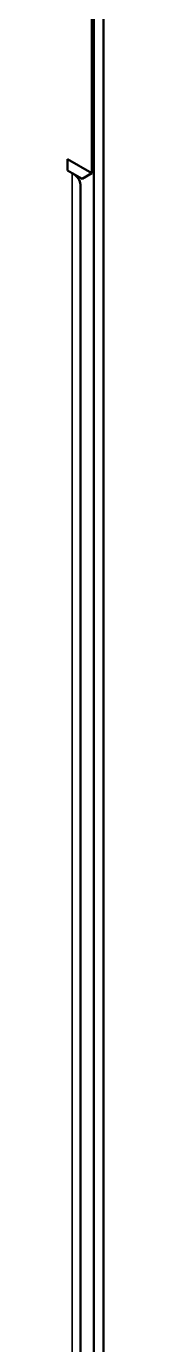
# Model space of a CAD drawing. Header units: millimetres. Extents: x 1391 to 4749, y -272 to 879.
# Drawn here: x 2327.1 to 2329.7, y 655.2 to 750 of the extents above; entities that cross this region are included whole.
import ezdxf

# ---------------------------------------------------------------- set-up
doc = ezdxf.new("R2010")
doc.units = ezdxf.units.MM
doc.header["$LTSCALE"] = 3
doc.layers.add('외형선(ISO)', color=7, linetype='Continuous', lineweight=50)
doc.layers.add('좁은 외형선(ISO)', color=7, linetype='Continuous', lineweight=35)

msp = doc.modelspace()

# ---------------------------------------------------------------- linework, layer by layer
at = {"layer": '외형선(ISO)', "color": 0}
for p, q in [((2328.844, 752.473), (2328.844, 739.41)), ((2328.986, 608.035), (2328.986, 751.412)), ((2329.693, 607.627), (2329.693, 751.004)), ((2327.076, 739.614), (2327.076, 740.43)), ((2327.076, 740.43), (2328.844, 739.41)), ((2327.43, 739.41), (2327.076, 739.614)), ((2328.137, 739.001), (2327.43, 739.41)), ((2328.844, 739.41), (2328.137, 739.001)), ((2328.016, 621.018), (2328.016, 738.593))]:
    msp.add_line(p, q, dxfattribs=at)
msp.add_ellipse((2326.016, 738.593), major_axis=(2, 0), ratio=0.57735, start_param=0, end_param=0.785398, dxfattribs=at)
at = {"layer": '좁은 외형선(ISO)', "color": 0}
msp.add_line((2327.43, 621.834), (2327.43, 739.41), dxfattribs=at)

doc.saveas('drawing.dxf')
